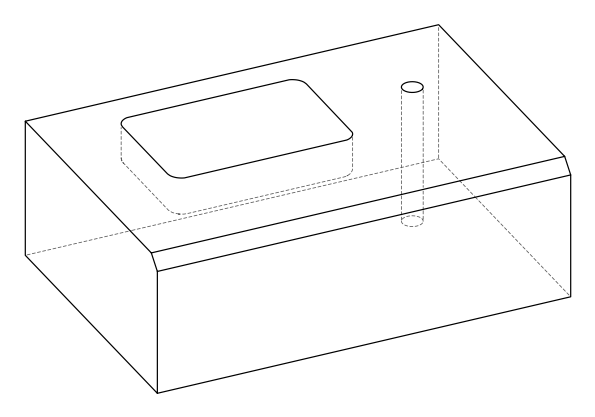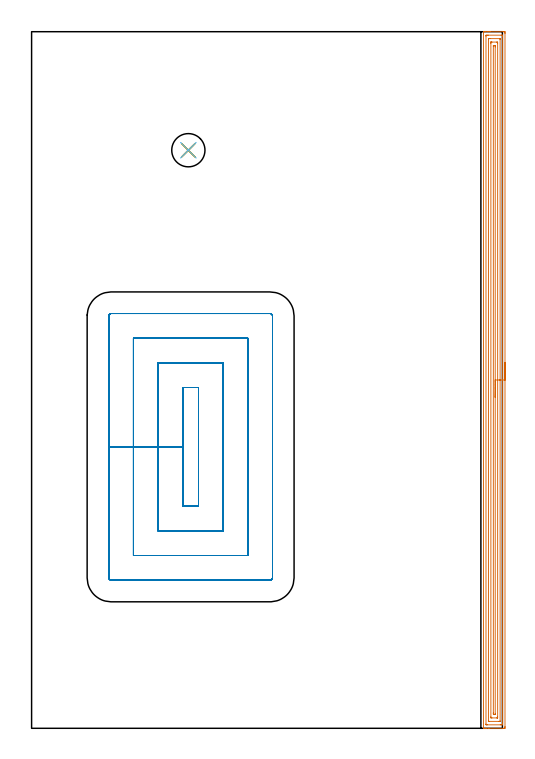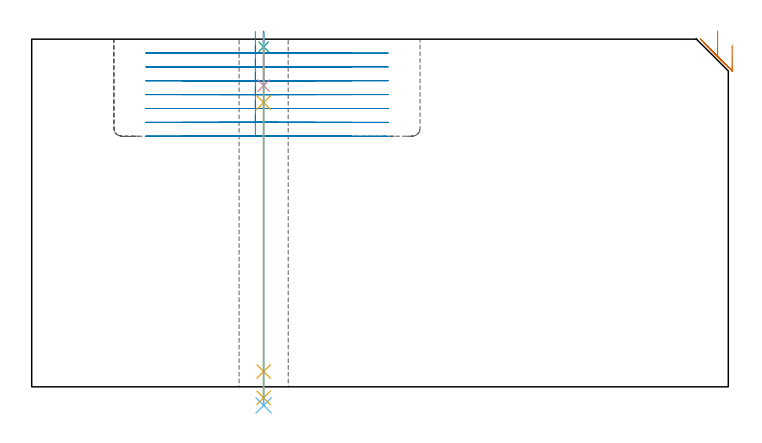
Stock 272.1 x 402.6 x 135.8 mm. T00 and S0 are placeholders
(PLAN: 6 operations, 5 tool changes, 37.5 min)
(1 AREA_MILL | FG_CHAMFER_SURFACE | UGT0205_001 | 16.32 min | 30950 mm3)
(2 MILL_RECTANGULAR_POCKET | POCKET_RECTANGULAR_STRAIGHT | NXT0201_007 | Follow Part, ap 6.25, ae 75% | 19.81 min | 804242 mm3)
(3 SPOT_DRILL | STEP1HOLE | NXT0321_9005460120000 | 0.05 min | 179 mm3)
(4 DRILL_BLIND_HOLE_INTO_CENTER | STEP1HOLE | NXT0301_092 | 0.08 min | 1720 mm3)
(5 GUN_DRILL_THROUGH_HOLE | STEP1HOLE | UGT0307_009 | 0.67 min | 13459 mm3)
(6 DRILL_TO_ENLARGE_THROUGH_HOLE | STEP1HOLE | UGT0301_259 | 0.58 min | 23936 mm3)
(TOOL UGT0205_001 | Chamfer Mill 20 x 3 x 45 deg. | D20 FL50 Z2)
(TOOL NXT0201_007 | ENDMILL 25mm [R216.25-25050GCK54P 1620] | D25 R3 FL54 Z5)
(TOOL NXT0321_9005460120000 | NC Spot Drill, 142deg, 12mm, Carbide, Uncoated | D12 PA142 FL30 Z2)
(TOOL NXT0301_092 | Carbide Drill 12.1mm [860.1-1210-061A1-MM 2214] | D12.1 PA140 FL77 Z2)
(TOOL UGT0307_009 | Gun Drill 12 mm | D12 PA130 FL24 Z1)
(TOOL UGT0301_259 | Twist Drill 19.2 mm | D19.2 PA118 FL140 Z2)
(OP 1 AREA_MILL)
G17 G21 G94 G90
T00 M6
G54
G17 G0 G90 X273.6 Y211.3 S1061 M3
G43 Z145.8 H0
Z133.4
G94 G1 Y211.262 Z132.528 F250.
Y211.148 Z131.664
Y210.959 Z130.812
Y210.697 Z129.98
Y210.363 Z129.174
Y209.96 Z128.4
Y209.492 Z127.664
Y208.96 Z126.972
Y208.371 Z126.329
Y207.728 Z125.74
Y207.036 Z125.209
Y206.3 Z124.74
Y205.526 Z124.337
Y204.72 Z124.003
Y203.888 Z123.741
Y203.036 Z123.552
Y202.172 Z123.438
Y201.3 Z123.4
Y1.049
X273.599 Y0.625 Z123.401
X273.595 Y0.16 Z123.403
X273.592 Y0.01 Z123.406
X273.135 Y0.005 Z123.862
X272.518 Y0. Z124.479
X264.312 Z132.683
X262.899 Z134.097
X262.547 Z134.448
X261.842 Z135.157
X261.571 Z135.429
X261.209 Y0.007 Z135.782
X261.203 Y0.008 Z135.788
X261.2 Y0.178 Z135.8
Y402.422
X261.202 Y402.593 Z135.788
X261.209 Y402.6 Z135.781
X261.571 Z135.429
X261.842 Z135.157
X262.547 Z134.448
X263.781 Z133.215
X264.312 Z132.683
X264.929 Z132.066
X272.519 Z124.479
X273.135 Y402.595 Z123.862
X273.592 Y402.59 Z123.406
X273.595 Y402.44 Z123.403
X273.599 Y401.975 Z123.401
X273.6 Y401.504 Z123.4
Y201.3
X272.186 Z124.814
X272.185 Y2.482 Z124.815
Y2.413
X272.179 Y2.01 Z124.821
X271.776 Y2.002 Z125.224
X271.371 Y2.001 Z125.629
X270.896 Y2. Z126.104
X263.429 Y2.001 Z133.571
X262.952 Y2.003 Z134.048
X262.722 Y2.01 Z134.278
X262.621 Y2.033 Z134.379
X262.615 Y2.344 Z134.385
Y2.413
Y400.118
Y400.187
X262.621 Y400.59 Z134.379
X263.024 Y400.598 Z133.976
X263.429 Y400.599 Z133.571
X263.904 Y400.6 Z133.096
X271.371 Y400.599 Z125.629
X271.848 Y400.597 Z125.152
X272.078 Y400.59 Z124.922
X272.179 Y400.567 Z124.821
X272.185 Y400.256 Z124.815
Y400.187
X272.186 Y201.3 Z124.814
X270.772 Z126.229
X270.771 Y4.201
X270.769 Y4.058 Z126.231
X270.767 Y4.023 Z126.233
X270.765 Y4.013 Z126.235
X270.752 Y4.009 Z126.248
X270.684 Y4.002 Z126.316
X270.488 Y4.001 Z126.512
X269.804 Y4. Z127.196
X264.312 Y4.001 Z132.688
X264.114 Y4.005 Z132.886
X264.058 Y4.01 Z132.942
X264.035 Y4.014 Z132.965
X264.033 Y4.03 Z132.967
X264.03 Y4.105 Z132.97
X264.029 Y4.201 Z132.971
Y4.488
Y398.399
X264.03 Y398.542 Z132.97
X264.033 Y398.577 Z132.967
X264.034 Y398.587 Z132.966
X264.048 Y398.591 Z132.952
X264.116 Y398.598 Z132.884
X264.312 Y398.599 Z132.688
X264.996 Y398.6 Z132.004
X270.488 Y398.599 Z126.512
X270.686 Y398.595 Z126.314
X270.742 Y398.59 Z126.258
X270.765 Y398.586 Z126.235
X270.767 Y398.57 Z126.233
X270.77 Y398.495 Z126.23
X270.771 Y398.399 Z126.229
X270.772 Y398.112
Y201.3
X269.357 Z127.643
Y6.882
X269.354 Y6.244 Z127.646
X269.35 Y6.029 Z127.65
X269.345 Y6.009 Z127.655
X269.322 Y6.006 Z127.678
X269.268 Y6.002 Z127.732
X269.159 Y6.001 Z127.841
X268.724 Y6. Z128.276
X266.065 Z130.935
X265.64 Y6.01 Z131.36
X265.45 Y6.025 Z131.55
X265.448 Y6.134 Z131.552
X265.443 Y6.63 Z131.557
Y395.717
X265.446 Y396.356 Z131.554
X265.45 Y396.571 Z131.55
X265.455 Y396.591 Z131.545
X265.478 Y396.594 Z131.522
X265.532 Y396.598 Z131.468
X265.641 Y396.599 Z131.359
X266.076 Y396.6 Z130.924
X268.735 Z128.265
X269.16 Y396.59 Z127.84
X269.351 Y396.575 Z127.649
X269.352 Y396.466 Z127.648
X269.357 Y395.97 Z127.643
Y201.3
X267.943 Z129.057
Y8.464
X267.941 Y8.257 Z129.059
X267.939 Y8.12 Z129.061
X267.936 Y8.017 Z129.064
X267.922 Y8.01 Z129.078
X267.841 Y8.006 Z129.159
X267.619 Y8.002 Z129.381
X266.959 Y8.008 Z130.041
X266.871 Y8.01 Z130.129
X266.862 Y8.361 Z130.138
X266.858 Y8.567 Z130.142
X266.857 Y8.67 Z130.143
Y8.773
Y394.136
X266.858 Y394.343 Z130.142
X266.861 Y394.481 Z130.139
X266.864 Y394.584 Z130.136
X266.878 Y394.59 Z130.122
X266.959 Y394.594 Z130.041
X267.181 Y394.598 Z129.819
X267.841 Y394.592 Z129.159
X267.929 Y394.59 Z129.071
X267.938 Y394.239 Z129.062
X267.942 Y394.033 Z129.058
X267.943 Y393.93 Z129.057
Y393.827
Y201.3
Y200.428 Z129.095
Y199.564 Z129.209
Y198.712 Z129.398
Y197.88 Z129.66
Y197.074 Z129.994
Y196.3 Z130.397
Y195.564 Z130.865
Y194.872 Z131.396
Y194.229 Z131.986
Y193.64 Z132.629
Y193.108 Z133.321
Y192.64 Z134.057
Y192.237 Z134.831
Y191.903 Z135.637
Y191.641 Z136.469
Y191.452 Z137.32
Y191.338 Z138.185
Y191.3 Z139.057
G0 Z145.8
M5
M2
(OP 2 MILL_RECTANGULAR_POCKET)
G17 G21 G94 G90
T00 M6
G54
G17 G0 G90 X87.35 Y194.052 S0 M3
G43 Z145.8 H1
Z138.8
G94 G1 Y162.65 Z130.386 F250.
Y128.35 F500.
X96.45
Y196.95
X87.35
Y162.65
X73.1
Y114.1
X110.7
Y211.2
X73.1
Y162.65
X58.85
Y99.85
X124.95
Y225.45
X58.85
Y162.65
X44.6
Y87.
G3 X46. Y85.6 R1.4
G1 X137.8
G3 X139.2 Y87. R1.4
G1 Y238.3
G3 X137.8 Y239.7 R1.4
G1 X46.
G3 X44.6 Y238.3 R1.4
G1 Y162.65
Y161.65
G0 X87.35 Y194.052 Z133.386
G1 Y162.65 Z124.971 F250.
Y128.35 F500.
X96.45
Y196.95
X87.35
Y162.65
X73.1
Y114.1
X110.7
Y211.2
X73.1
Y162.65
X58.85
Y99.85
X124.95
Y225.45
X58.85
Y162.65
X44.6
Y87.
G3 X46. Y85.6 R1.4
G1 X137.8
G3 X139.2 Y87. R1.4
G1 Y238.3
G3 X137.8 Y239.7 R1.4
G1 X46.
G3 X44.6 Y238.3 R1.4
G1 Y162.65
Y161.65
G0 X87.35 Y194.052 Z127.971
G1 Y162.65 Z119.557 F250.
Y128.35 F500.
X96.45
Y196.95
X87.35
Y162.65
X73.1
Y114.1
X110.7
Y211.2
X73.1
Y162.65
X58.85
Y99.85
X124.95
Y225.45
X58.85
Y162.65
X44.6
Y87.
G3 X46. Y85.6 R1.4
G1 X137.8
G3 X139.2 Y87. R1.4
G1 Y238.3
G3 X137.8 Y239.7 R1.4
G1 X46.
G3 X44.6 Y238.3 R1.4
G1 Y162.65
Y161.65
G0 X87.35 Y194.052 Z122.557
G1 Y162.65 Z114.143 F250.
Y128.35 F500.
X96.45
Y196.95
X87.35
Y162.65
X73.1
Y114.1
X110.7
Y211.2
X73.1
Y162.65
X58.85
Y99.85
X124.95
Y225.45
X58.85
Y162.65
X44.6
Y87.
G3 X46. Y85.6 R1.4
G1 X137.8
G3 X139.2 Y87. R1.4
G1 Y238.3
G3 X137.8 Y239.7 R1.4
G1 X46.
G3 X44.6 Y238.3 R1.4
G1 Y162.65
Y161.65
G0 X87.35 Y194.052 Z117.143
G1 Y162.65 Z108.729 F250.
Y128.35 F500.
X96.45
Y196.95
X87.35
Y162.65
X73.1
Y114.1
X110.7
Y211.2
X73.1
Y162.65
X58.85
Y99.85
X124.95
Y225.45
X58.85
Y162.65
X44.6
Y87.
G3 X46. Y85.6 R1.4
G1 X137.8
G3 X139.2 Y87. R1.4
G1 Y238.3
G3 X137.8 Y239.7 R1.4
G1 X46.
G3 X44.6 Y238.3 R1.4
G1 Y162.65
Y161.65
G0 X87.35 Y194.052 Z111.729
G1 Y162.65 Z103.314 F250.
Y128.35 F500.
X96.45
Y196.95
X87.35
Y162.65
X73.1
Y114.1
X110.7
Y211.2
X73.1
Y162.65
X58.85
Y99.85
X124.95
Y225.45
X58.85
Y162.65
X44.6
Y87.
G3 X46. Y85.6 R1.4
G1 X137.8
G3 X139.2 Y87. R1.4
G1 Y238.3
G3 X137.8 Y239.7 R1.4
G1 X46.
G3 X44.6 Y238.3 R1.4
G1 Y162.65
Y161.65
G0 X87.35 Y194.052 Z106.314
G1 Y162.65 Z97.9 F250.
Y128.35 F500.
X96.45
Y196.95
X87.35
Y162.65
X73.1
Y114.1
X110.7
Y211.2
X73.1
Y162.65
X58.85
Y99.85
X124.95
Y225.45
X58.85
Y162.65
X44.6
Y87.
G3 X46. Y85.6 R1.4
G1 X137.8
G3 X139.2 Y87. R1.4
G1 Y238.3
G3 X137.8 Y239.7 R1.4
G1 X46.
G3 X44.6 Y238.3 R1.4
G1 Y162.65
Y161.65
G0 Z145.8
M5
M2
(OP 3 SPOT_DRILL)
G17 G21 G94 G90
T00 M6
G54
G17 G0 G90 X90.6 Y334.1 S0 M3
G43 Z145.8 H0
G94 G81 G98 Z132.8 F250. R138.8
G80
M5
M2
(OP 4 DRILL_BLIND_HOLE_INTO_CENTER)
G17 G21 G94 G90
T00 M6
G54
G17 G0 G90 X90.6 Y334.1 S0 M3
G43 Z145.8 H1
G94 G81 G98 Z117.65 F250. R137.8
G80
M5
M2
(OP 5 GUN_DRILL_THROUGH_HOLE)
G17 G21 G94 G90
T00 M6
G54
G17 G0 G90 X90.6 Y334.1 M8
G43 Z145.8 H0
Z132.074
S716 M3
G94 G1 Z111.036 F125. M26
G4 X.084
Z6. F250.
G4 X.084
Z-4.298 F125.
G4 X.084
M5
M9
G0 Z132.074
Z145.8
M2
(OP 6 DRILL_TO_ENLARGE_THROUGH_HOLE)
G17 G21 G94 G90
T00 M6
G54
G17 G0 G90 X90.6 Y334.1 S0 M3
G43 Z145.8 H0
G94 G73 G98 Z-7.268 F250. Q17.884 R137.8
G80
M5
M2
